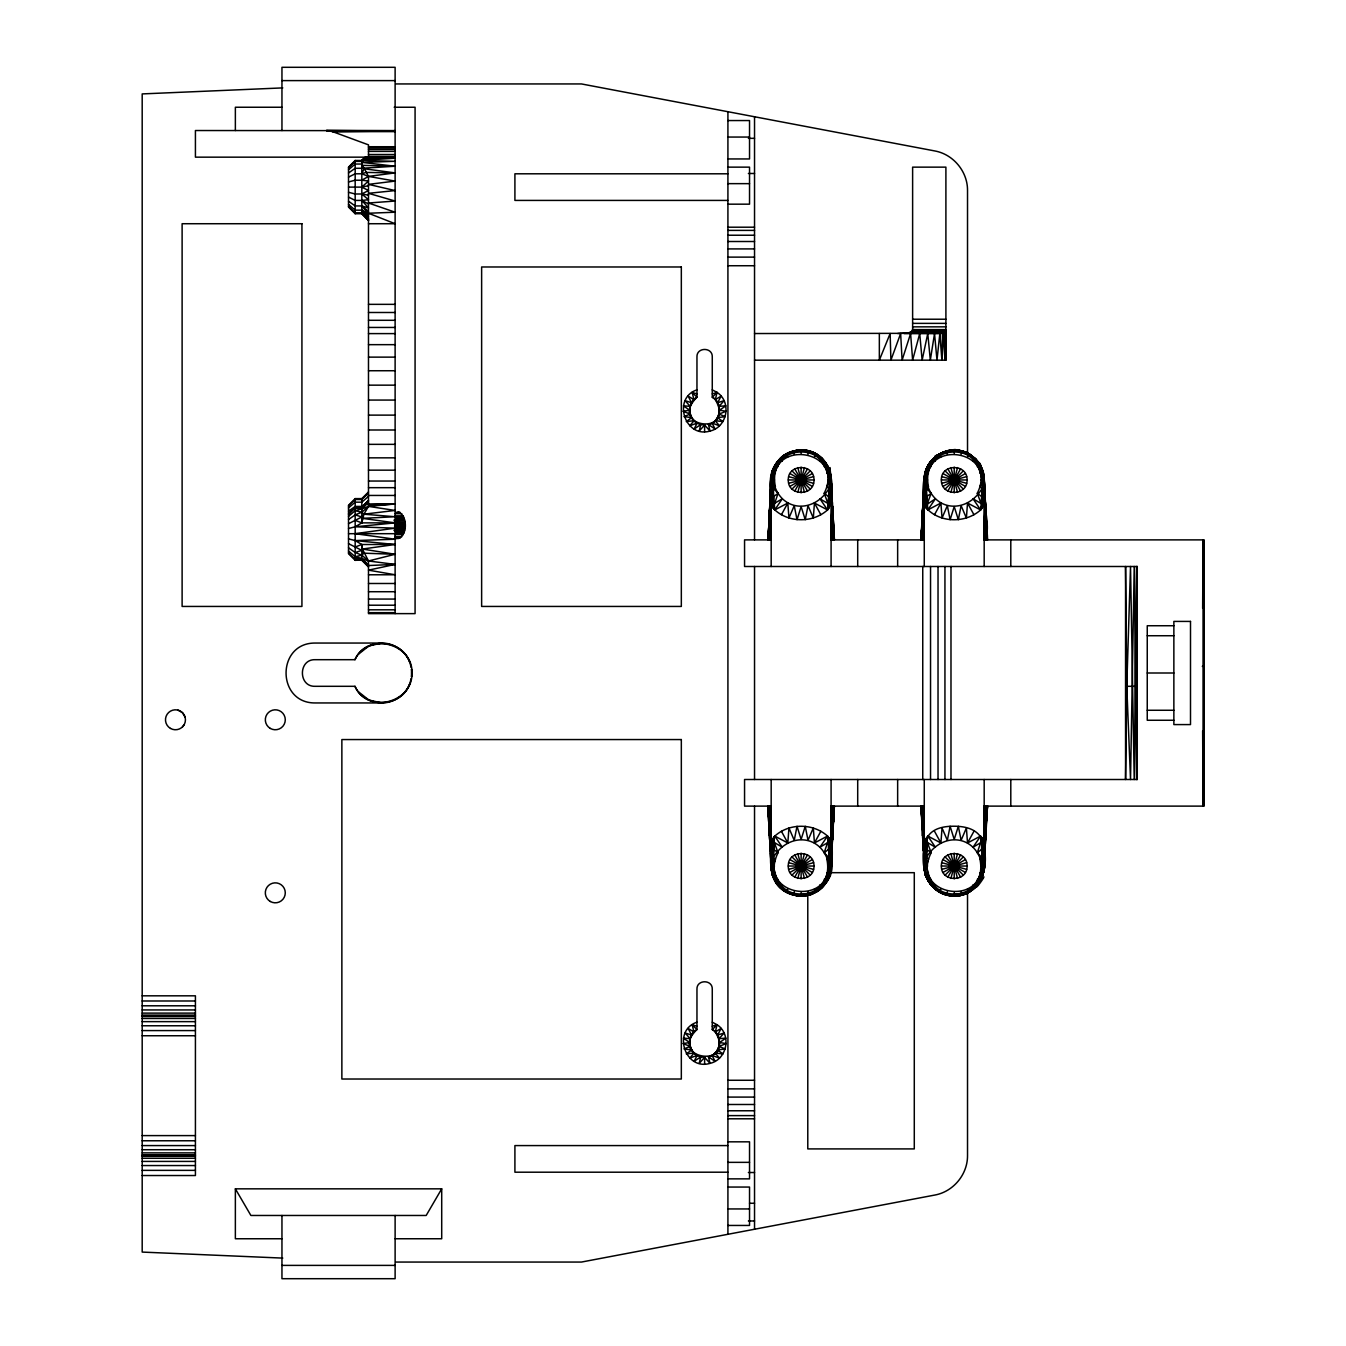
<?xml version="1.0" encoding="UTF-8"?>
<svg xmlns="http://www.w3.org/2000/svg" width="1346" height="1346" viewBox="0 0 1346 1346"><rect width="100%" height="100%" fill="white"/><g stroke="black" fill="none" stroke-linecap="round" stroke-linejoin="round"><path stroke-width="1.5" d="M769.929 843.555L771.174 806.119L744.557 806.119L744.557 779.502L1137.252 779.502L1137.252 566.498L744.557 566.498L744.557 539.881L771.174 539.881L771.174 532.478L768.263 538.938L769.996 500.88M923.507 852.927C921.051 871.754 930.641 895.275 952.312 895.83C972.586 897.9 987.19 877.424 984.582 858.529L984.178 806.119L1203.812 806.119L1203.812 539.881L984.178 539.881L985.423 502.445L985.423 538.316C991.733 524.772 980.09 496.96 984.178 479.967C984.919 459.693 961.902 444.012 943.294 452.088C910.199 467.432 929.413 512.069 921.774 539.174M831.912 836.068L831.037 867.665C829.624 857.402 834.402 844.901 827.538 836.068C812.698 822.726 788.083 822.995 773.815 837.027C769.441 852.994 767.523 875.119 780.781 888.007C793.13 900.003 815.272 897.933 825.182 883.868C839.349 860.986 826.713 831.374 833.578 806.742L832.686 837.313M768.684 539.174C775.75 513.331 760.827 479.799 780.781 457.993C791.751 447.511 810.528 447.478 821.481 457.993C834.335 471.016 834.301 494.487 827.538 509.932C812.715 523.258 788.15 523.005 773.866 509.024C768.566 500.089 772.368 488.935 771.191 479.126L771.174 480.657M985.003 836.068L984.128 867.665C988.301 840.813 980.931 824.879 950.108 826.309C922.666 827.908 922.532 846.23 924.315 867.665L923.844 858.529M985.02 499.013L987.375 539.881L984.077 477.544C979.165 460.096 978.845 459.373 984.077 477.544C982.832 488.093 987.51 500.88 980.628 509.932C965.654 523.443 939.878 523.173 926.233 507.997C922.229 498.727 925.173 488.127 924.315 478.335L925.156 505.591C922.044 480.926 927.747 444.214 961.734 451.903C985.373 458.162 985.053 485.906 983.337 505.44L982.647 504.498C983.892 483.382 982.513 452.172 954.213 451.97C924.618 452.458 923.087 487.151 926.957 509.024L926.216 479.967C931.802 511.547 966.327 514.778 982.008 488.632L983.287 479.967L982.277 507.879L983.287 479.967M772.419 873.722L771.393 843.269L772.015 840.56L772.688 841.502C771.46 862.618 772.84 893.828 801.122 894.03C830.734 893.542 832.249 858.849 828.396 836.976L829.136 866.033C823.55 834.453 789.025 831.222 773.344 857.368C766.194 878.08 787.578 900.491 808.643 894.097C832.467 887.872 831.794 860.027 830.196 840.409L830.196 866.033L829.573 858.361L824.189 852.708L829.102 838.003L830.196 866.033M774.573 470.764L774.589 466.86C778.24 459.81 784.785 454.191 792.474 452.037C777.551 454.898 769.744 471.167 770.854 485.283L768.684 539.881M833.578 539.881L830.987 477.544C827.672 445.694 832.888 499.551 830.246 505.44L829.573 504.498C830.802 483.382 829.422 452.172 801.122 451.97C771.527 452.458 770.013 487.151 773.866 509.024L773.126 479.967C778.711 511.547 813.236 514.778 828.917 488.632C836.068 467.92 814.683 445.509 793.602 451.903C769.777 458.128 770.467 485.973 772.066 505.591L772.066 479.967L772.688 487.639L778.072 493.292L773.142 507.997L772.066 479.967M928.471 880.89C922.515 868.456 924.315 853.835 925.106 840.56L925.779 841.502C924.551 862.618 925.93 893.828 954.213 894.03C983.825 893.542 985.339 858.849 981.486 836.976L982.227 866.033C976.641 834.453 942.116 831.222 926.435 857.368C919.284 878.08 940.669 900.491 961.734 894.097C985.558 887.872 984.885 860.027 983.287 840.409L983.287 866.033L982.664 858.361L977.28 852.708L982.193 838.003L983.287 866.033M979.955 465.11C987.274 479.731 983.775 495.665 980.628 509.932L967.522 503.034L966.394 518.008L961.111 505.692L958.335 519.691L954.213 506.601L950.108 519.691L947.332 505.692L942.049 518.008L940.904 503.034L927.815 509.932L927.377 503.488L931.163 493.292L925.779 487.639L925.156 479.967L925.156 505.591M1202.651 608.291L1203.055 539.881L1203.055 806.119L1202.651 731.013M986.668 538.938L986.282 520.498L987.089 539.41L984.582 536.6L986.063 513.936L983.152 472.227L980.157 464.993L975.396 458.801L970.13 454.595L969.372 455.47L962.44 451.953L969.154 454.628L975.53 459.457L980.443 465.867L983.438 473.506L980.628 465.884M1137.219 686.309L1136.495 779.502L1134.224 566.498L1130.522 779.502L1126.77 686.309L1125.559 566.498L1125.559 779.502L1126.77 686.309L1130.522 566.498L1134.224 779.502L1136.495 566.498L1137.219 686.309L1126.77 686.309M984.919 852.927C987.745 872.511 976.792 896.503 954.213 895.982C939.138 896.133 925.325 883.615 924.365 868.456L921.774 806.119M773.142 507.997L773.344 488.632L775.414 486.865C765.386 437.77 846.584 448.454 824.189 493.292L828.547 505.053L828.446 508.973L830.196 479.967C832.501 491.206 829.254 499.686 827.538 509.932L814.448 503.034L813.304 518.008L808.021 505.692L805.245 519.691L801.122 506.601L797.017 519.691L794.241 505.692L788.958 518.008L787.814 503.034L774.724 509.932L774.287 503.488L782.295 498.794L774.724 509.932M772.066 866.033L773.815 837.027L774.287 842.512L782.295 847.206L774.724 836.068C772.991 846.314 769.761 854.794 772.066 866.033L771.78 842.327L773.714 840.947L774.724 836.068L787.814 842.966L788.958 827.992L794.241 840.308L797.017 826.309L801.122 839.399L805.245 826.309L808.021 840.308L813.304 827.992L814.448 842.966L827.538 836.068L827.958 842.512L819.95 847.206L827.538 836.068M830.246 505.44L829.136 479.967L826.848 486.865L828.917 488.632L829.186 507.879L830.196 479.967M828.547 505.053C827.891 495.732 832.955 489.658 830.852 479.967L830.482 503.673L828.547 505.053L827.538 509.932L819.95 498.794L827.958 503.488L829.456 487L831.088 485.25M772.015 840.56L773.126 866.033L775.414 859.135L773.344 857.368L774.287 842.512L778.072 852.708C755.678 897.546 836.875 908.23 826.848 859.135L828.917 857.368L829.102 838.003M924.265 485.25L926.889 496.472L926.233 507.997L926.435 488.632L928.504 486.865C918.477 437.77 999.674 448.454 977.28 493.292L981.638 505.053L981.537 508.973L982.008 488.632L979.938 486.865L982.227 479.967L983.337 505.44M925.156 866.033L926.906 837.027L927.377 842.512L935.386 847.206L927.815 836.068C926.082 846.314 922.851 854.794 925.156 866.033L924.87 842.327L926.805 840.947L927.815 836.068L940.904 842.966L942.049 827.992L947.332 840.308L950.108 826.309L954.213 839.399L958.335 826.309L961.111 840.308L966.394 827.992L967.522 842.966L980.628 836.068L981.049 842.512L973.04 847.206L980.628 836.068M981.638 505.053C980.982 495.732 986.046 489.658 983.943 479.967L983.573 503.673L981.638 505.053L980.628 509.932L973.04 498.794L981.049 503.488L982.546 487L984.178 485.25M925.106 840.56L926.216 866.033L928.504 859.135L926.435 857.368L927.377 842.512L931.163 852.708C908.769 897.546 989.966 908.23 979.938 859.135L982.008 857.368L982.193 838.003M831.02 486.175L830.869 502.731L830.112 486.781M832.114 847.307L832.753 811.116L833.998 806.591L831.492 809.4L831.088 813.607L831.492 858.529C839.265 899.044 775.077 911.04 771.275 868.439L767.843 806.119C770.602 807.331 766.951 807.432 770.753 811.032L769.508 836.068L768.499 806.119L769.306 811.419M984.111 486.175L983.96 502.731L983.203 486.781M984.498 860.717L985.423 812.361L986.668 806.742L986.113 826.629L987.493 806.119L985.995 822.793M985.205 847.307L985.827 811.116L987.089 806.591L984.582 809.4L985.003 807.987M832.114 833.578L833.578 807.062M832.047 849.023L833.578 807.987M985.205 833.578L985.625 811.739L987.493 806.119L985.827 836.068M985.137 849.023L986.668 807.987M770.417 493.073L769.508 532.393L768.263 539.41L769.138 516.477M985.02 846.987L987.089 807.062M769.929 502.445L768.263 539.174L770.753 534.968L770.131 537.946M770.131 508.99L769.508 536.129L768.263 539.527L770.753 536.6L770.753 539.056L770.753 513.667L767.843 539.881L769.104 539.174M771.174 860.75L772.183 841.906M830.448 486.646L830.061 504.094M782.295 884.844L779.957 887.199C794.376 902.644 822.507 896.301 829.136 876.448C835.109 853.97 828.631 829.708 833.157 807.062L833.157 828.581L833.998 808.61L831.492 823.601L831.492 841.065L833.578 806.119M923.289 496.977L921.354 539.174L923.844 534.968L923.221 537.946L923.221 498.693L922.599 532.393L921.354 539.41L922.649 508.687M923.221 508.99L922.599 536.129L921.354 539.527L923.844 537.424L924.265 532.478L921.354 538.938L922.818 506.18M924.265 860.75L925.274 841.906M983.539 486.646L983.152 504.094M771.174 485.25L773.799 496.472L773.496 504.666C770.568 493.713 769.929 476.518 775.38 465.11M831.088 860.75L828.446 849.528L828.766 841.334C831.693 852.287 832.316 869.482 826.865 880.89C816.467 900.238 785.795 900.238 775.38 880.89M926.233 507.997L925.156 479.967M927.815 509.932L935.386 498.794L926.586 504.666L924.988 503.522L924.5 479.967L924.567 493.578L926.065 494.689M984.178 860.75L981.537 849.528L981.857 841.334C986.854 859.219 985.508 889.1 961.919 894.737M770.854 485.283L768.684 539.41L769.929 535.203L771.174 480.371L770.349 506.18M921.774 524.906L921.774 539.41L923.02 535.203L924.265 480.371L923.44 506.18M912.622 329.602L945.548 331.335L944.892 360.173L944.438 332.58L945.902 329.602L912.622 329.602L911.646 331.553L908.668 332.815L897.715 333.539M832.467 526.892L832.535 506.18L831.492 533.319L834.402 539.881L832.753 538.636L832.753 509.932L833.174 531.334L832.518 519.388M941.88 360.173L942.52 333.303L944.438 332.58L941.88 360.173L939.845 333.539L903.906 333.404L942.52 333.303L754.534 333.539M985.575 509.242L984.464 506.298L985.777 508.687L985.625 506.18L984.582 533.319C991.649 558.304 983.034 498.659 986.467 539.881L984.565 490.836M771.174 566.498L771.208 478.469L770.753 487.471L772.234 472.093L777.079 462.132M772.133 859.219L773.075 838.121C772.789 844.935 774.993 853.717 771.813 859.354M925.224 859.219L926.166 838.121C925.88 844.935 928.084 853.717 924.904 859.354M770.753 513.667L769.727 537.777L769.727 506.18M769.996 845.12L770.131 847.307L771.174 821.094L767.843 806.119L769.508 807.533L768.263 807.062L770.753 812.681L771.275 868.439L774.186 879.106L780.781 888.007M832.753 509.932L831.088 539.881L924.265 539.881L923.844 513.667L921.774 539.881M832.484 841.216L833.998 807.364M923.844 513.667L922.818 537.777M923.087 845.12L923.221 847.307L924.265 821.094L920.933 806.119L922.599 807.533L921.354 807.062L923.844 812.681L924.365 868.456L927.276 879.106L933.872 888.007M985.827 509.932L984.178 539.881L985.625 534.261L986.063 513.936M984.952 834.217L985.945 834.284L984.616 844.548L985.979 830.869L983.404 872.528L980.494 880.133L974.571 888.007M395.118 513.701L398.433 511.917C408.646 516.141 407.821 540.369 394.277 538.551M922.868 504.784L921.354 538.013L924.265 525.075L923.02 538.131L923.02 502.445M970.13 891.405C991.262 878.736 981.47 852.506 986.248 807.062L986.063 832.08L984.851 840.274M987.089 806.439L986.955 812.479L987.089 807.364M768.684 528.642L769.559 508.687M769.559 837.313L769.727 839.82L770.753 812.681M921.774 528.642L922.178 517.419L922.178 539.527L922.599 509.932M771.174 855.669L773.075 852.455L773.714 840.947M831.004 492.03L831.088 490.331M924.265 566.498L924.265 479.967C923.289 457.32 951.471 441.825 970.13 454.595L959.782 450.54M924.265 855.669L926.166 852.455L926.805 840.947M984.094 492.03L984.178 490.331M832.165 503.101L832.114 498.693C833.107 512.456 828.261 526.858 834.402 539.881L833.157 517.419L831.492 536.6L833.998 539.41L833.157 524.906L831.088 539.881L832.333 502.445L832.333 538.316L833.998 537.39L831.492 522.399L831.912 494.958L831.492 539.325L832.753 539.881M833.578 821.094L833.998 811.116M923.02 537.542L923.945 485.283M985.625 506.18L985.827 538.636L987.493 539.881L984.582 522.399L985.003 494.958L984.582 539.325L985.827 539.881M986.248 821.094L986.668 811.116M770.349 806.119L769.104 822.961L768.684 821.094L768.684 806.591L770.349 806.119L770.349 851.042L771.174 836.068L768.263 809.871L769.929 807.869L770.131 847.307M922.599 818.856L922.599 836.068L923.844 806.944L921.354 806.473L921.774 817.359L923.844 806.944M923.44 806.119L923.44 851.042L924.265 836.068L921.354 809.871L923.02 807.869L923.02 843.555L924.265 806.119L831.088 806.119L831.492 809.4L831.912 807.987M980.965 874.967L980.763 879.14L972.771 889.403L978.441 883.565L982.294 876.414C963.214 907.608 1000.633 855.905 973.781 887.485M985.995 811.554L986.248 806.119M923.844 487.471L924.315 478.335M833.544 821.716L833.998 806.439L831.492 810.494L832.114 807.836M921.354 532.393L922.717 514.895L920.933 539.881L922.178 539.174M770.804 513.381L769.626 514.895L770.551 498.256M834.402 539.881L831.088 479.967C828.715 435.095 762.694 444.55 771.022 489.927L771.881 483.988M831.121 851.665L831.761 840.274M832.518 826.612L834.402 806.119L831.492 808.307L831.088 806.119L831.492 812.681L833.998 807.062L832.535 839.82L832.535 807.533L831.088 821.094L831.492 823.601L832.753 807.364L832.753 836.068M821.481 888.007L827.538 880.116L830.061 873.773L834.402 806.119M920.933 539.881L924.365 477.544L927.276 466.894L930.153 462.132M923.878 494.083L923.188 506.584L923.894 503.354M924.332 485.755C924.096 475.609 926.216 465.245 933.872 457.993M981.318 875.556L980.763 879.14L982.967 874.008L983.892 857.368L983.169 862.87M830.331 865.899C831.374 876.397 824.896 886.223 815.928 891.203C820.101 894.737 840.341 859.337 824.543 883.666C821.211 886.829 820.051 889.622 816.315 891.691C796.024 905.135 765.891 884.776 771.998 860.885M985.625 807.533L984.178 821.094L984.582 841.065L986.753 815.71L986.568 818.957M986.668 806.119L986.45 818.839L987.493 806.119L984.582 808.307L984.178 806.119L984.582 812.681L987.493 806.119L984.582 823.601L985.003 813.607L985.827 807.364L985.625 839.82M801.122 451.465C805.631 448.42 812.227 452.239 817.039 454.595C797.926 441.269 768.633 458.347 771.477 481.599M921.354 534.261L923.844 500.561M924.567 481.599C922.599 465.548 938.465 448.016 954.213 451.465C966.192 447.444 980.982 461.123 983.404 473.472M817.039 891.405C800.685 902.039 777.231 892.364 772.217 873.739C774.926 884.086 783.759 892.432 793.972 894.955C797.169 895.813 802.839 895.78 795.89 894.501M959.782 895.46L969.44 891.725C951.572 903.166 925.526 889.605 924.365 868.456C924.584 882.892 941.577 898.724 954.213 894.535L965.772 893.508L972.805 889.42C953.288 906.716 918.51 886.627 925.089 860.885M833.982 813.926L832.417 834.503M832.535 836.96L833.124 829.523M923.844 812.681L922.818 839.82L922.649 837.313M768.28 532.074L769.172 523.224L768.499 539.881L769.306 534.581M767.843 539.881L769.357 527.817M986.012 815.171L986.938 806.119M770.097 839.416L770.635 834.318M831.105 858.748L831.475 855.164M923.541 836.017L923.878 851.917M983.421 865.899L984.195 858.748M939.845 333.539L936.984 360.173L934.528 333.539L930.322 360.173L927.764 333.539L922.128 360.173L919.722 333.539L912.622 360.173L910.603 333.539L902.106 360.173L900.642 333.539L890.901 360.173L890.143 333.539L879.342 360.173L879.342 333.539M984.111 863.341L982.967 874.008L984.077 868.456C983.169 878.13 977.465 886.93 969.187 891.961L967.522 889.083M832.451 829.893L833.309 822.473M832.703 823.197L833.763 814.296M348.513 528.524L355.176 526.791L361.822 522.871L363.908 514.189L368.484 506.399L368.484 176.41L361.822 164.044L363.958 158.458L368.484 157.162L368.484 144.863L332.529 131.622L326.489 130.528L395.118 130.663L195.422 130.528L195.422 157.162L395.118 157.162L365.977 157.516L361.822 161.385L355.176 161.385L348.513 167.829M772.066 505.591C769.491 485.67 768.701 457.337 793.383 451.045C841.957 442.481 831.105 504.817 831.492 533.319M788.285 479.967C787.662 463.478 814.599 463.478 813.977 479.967C814.599 496.472 787.662 496.472 788.285 479.967L813.977 479.967M788.285 866.033C787.662 849.528 814.599 849.528 813.977 866.033C814.599 882.522 787.662 882.522 788.285 866.033L813.977 866.033M924.988 503.522L924.483 502.714C922.33 484.055 923.272 457.825 945.565 452.037C916.34 463.663 957.729 445.576 956.114 450.372C969.002 451.011 980.393 461.257 983.455 473.523M941.376 479.967C940.753 463.478 967.69 463.478 967.067 479.967C967.69 496.472 940.753 496.472 941.376 479.967L967.067 479.967M941.376 866.033C940.753 849.528 967.69 849.528 967.067 866.033C967.69 882.522 940.753 882.522 941.376 866.033L967.067 866.033M769.929 537.542L770.753 500.561M924.685 485.956L925.24 482.003M831.492 812.681L832.333 807.684L832.333 843.555M831.29 848.821L832.165 842.899M984.582 812.681L985.423 807.684L985.423 843.555M984.666 846.853L985.255 842.899M831.525 844.548L832.4 838.81M832.602 818.368L833.174 814.667L832.232 815.02M986.668 539.881L985.205 498.693C986.181 512.456 981.352 526.858 987.493 539.881L984.582 535.506M769.626 514.895L770.619 508.687M773.967 470.578L774.589 466.86L780.562 458.885L788.924 452.677L784.264 455.285L785.963 455.47L777.719 462.334M831.525 501.452L831.946 499.013M814.448 889.083L816.097 891.961C825.906 886.105 831.912 874.749 831.02 863.341L830.028 873.907L825.182 883.868M832.265 845.12L831.037 859.286L830.196 840.409M921.926 539.881L922.767 525.95M831.29 497.179L831.71 494.924M985.205 807.836L984.582 810.494L987.493 806.119L984.582 814.852M772.385 471.992L771.275 477.561C772.066 468.677 777.113 460.416 784.668 455.688C780.63 453.165 766.143 483.298 774.202 467.264L772.2 472.278L774.169 467.264M925.459 471.992L924.365 477.544C925.173 466.776 932.929 457.825 942.351 453.265L933.569 458.818L929.884 462.704L925.291 472.278L929.884 462.704L927.158 467.281L933.653 458.885L937.758 455.688M771.157 492.283L771.881 488.682M923.406 502.411L924.13 499.063M696.959 389.852C671.957 398.13 684.828 438.695 710.032 431.04L708.467 424.562C720.934 421.786 723.408 403.245 712.27 397.221L712.27 356.841C712.64 346.999 696.589 346.999 696.959 356.841L696.959 397.221C666.859 427.658 736.481 436.76 715.332 399.627L717.082 392.409L712.27 389.852M696.959 1022.186C671.957 1030.447 684.828 1071.012 710.032 1063.357L708.467 1056.879C720.918 1054.12 723.408 1035.562 712.27 1029.539L712.27 989.159C712.64 979.333 696.589 979.333 696.959 989.159L696.959 1029.539C666.354 1059.453 737.154 1069.431 715.332 1031.945L717.082 1024.727L712.27 1022.186M984.464 837.666L985.356 834.251M411.018 667.347C408.915 653.5 395.657 642.9 381.793 643.052L315.233 643.052C276.351 642.648 276.351 703.352 315.233 702.949L381.793 702.949C395.657 703.1 408.915 692.5 411.018 678.653M797.808 492.384L804.454 467.567M808.021 454.258L808.879 451.045M793.383 894.955L794.241 891.742M797.808 878.433L804.454 853.616M950.899 492.384L957.544 467.567M961.111 454.258L961.969 451.045C978.273 455.2 986.668 472.833 983.892 488.632C983.876 477.813 983.32 465.649 974.571 457.993M946.474 894.955L947.332 891.742M950.899 878.433L957.544 853.616M348.513 172.995L355.176 168.284L361.822 168.284L362.579 160.073L395.118 158.239L365.977 157.516M802.99 450.91C815.188 450.187 827.672 460.854 830.364 473.523M956.064 450.91C965.671 450.304 975.042 457.371 980.393 465.884L969.473 454.258L975.833 459.306L980.443 465.867M832.114 538.164L833.998 534.884L831.492 504.935M831.492 814.852L833.998 806.742M985.205 538.164L986.955 533.521L987.375 539.881M925.291 472.278L927.259 467.264M961.969 451.045C946.507 446.805 929.346 456.715 925.291 472.227L928.504 473.085M925.51 472.278L928.471 465.11L933.199 458.952M348.513 538.854L355.176 540.587L361.822 544.507L362.411 549.033L361.822 550.379L355.176 552.516L348.513 547.805M830.819 497.936L830.701 486.495M771.426 848.064L771.561 859.505M983.909 497.936L983.791 486.495M924.517 848.064L924.652 859.505M831.492 537.693L833.998 538.636M770.349 808.223L768.684 817.359L768.263 806.473L769.508 806.591L769.104 828.581L770.753 809.4L768.263 806.591M829.203 876.414L824.997 883.464L820.69 887.485M704.614 431.713L704.614 425.067L699.213 431.04L700.761 424.562C690.111 422.072 685.854 407.215 693.93 399.594L692.147 392.409L696.959 397.221C687.352 402.538 687.453 417.849 697.127 423.048L694.149 429.021L700.761 424.562L704.614 425.067L710.032 431.04C727.311 427.254 731.921 402.05 717.082 392.409L712.27 393.907M769.508 539.881L770.753 539.056M770.131 808.054L768.684 813.607L768.263 811.739L770.753 845.439M922.599 539.881L923.844 539.056M704.614 1064.047L704.614 1057.384L699.213 1063.357L700.761 1056.879C690.044 1054.423 685.871 1039.549 693.93 1031.928L692.147 1024.727L696.959 1029.539C687.352 1034.872 687.453 1050.166 697.127 1055.382L694.149 1061.338L700.761 1056.879L704.614 1057.384L710.032 1063.357C727.311 1059.588 731.921 1034.384 717.082 1024.727L712.27 1026.224M831.492 808.307L832.753 806.119M984.582 808.307L985.827 806.119M809.35 451.953L812.631 452.593L806.691 450.54M952.295 450.153L947.029 450.96L956.131 450.153L965.822 452.424M945.498 894.114L937.809 890.244L929.8 883.296L942.065 893.239L933.3 887.334L927.125 878.719L925.274 873.705L930.153 883.212L937.422 890.665L947.062 894.955L952.312 895.83L965.805 893.559L962.373 893.845M781.42 514.71L787.814 503.034M934.511 514.71L940.904 503.034M814.448 842.966L820.841 831.29M967.522 842.966L973.932 831.29M409.588 684.189C401.243 707.71 364.951 708.905 354.974 686.309L315.233 686.309C298.139 686.965 298.139 659.035 315.233 659.691L354.974 659.691C367.795 630.063 417.26 644.549 411.506 676.819L411.506 669.181C417.109 701.165 368.081 716.274 354.974 686.309M794.712 491.105L807.55 468.845M814.448 456.917L816.097 454.039M947.803 491.105L960.64 468.845M967.522 456.917L969.187 454.039M786.148 891.961L787.814 889.083M794.712 877.155L807.55 854.895M939.239 891.961L940.904 889.083M947.803 877.155L960.64 854.895M441.707 1188.838L426.177 1215.472L250.894 1215.472L235.365 1188.838L441.707 1188.838L441.707 1238.757L395.118 1238.757M775.094 465.766L780.142 458.65L782.295 461.156M775.145 465.766L780.781 457.993M816.315 891.691C820.151 891.675 832.08 874.227 824.543 883.666M927.158 467.281L934.646 458.515M354.974 659.691C365.086 637.213 401.226 638.324 409.588 661.811M819.277 889.05L825.317 883.565L816.147 891.506L822.524 886.61L827.504 880.116M952.345 895.443L947.163 894.669L956.097 895.443L969.406 891.691L975.783 886.678L980.595 880.116M770.131 498.693L769.929 538.131L771.174 525.075L768.263 538.013L769.508 509.932L768.684 539.41M772.015 854.71L771.022 856.073C770.619 867.85 772.957 887.115 785.963 890.53C777.652 889.033 764.831 859.539 777.079 883.868M395.118 158.239L363.958 158.458L361.822 161.385L365.961 157.162L361.822 160.477L355.176 160.477L348.513 167.14L348.513 207.082L355.176 213.728L361.822 213.728L368.484 219.852L361.822 212.819L355.176 212.819L348.513 206.392M182.518 726.84L184.099 724.771M975.783 886.678L965.452 892.903L972.771 889.403L978.273 883.531L969.238 891.506L962.44 893.963M978.407 883.565L972.367 889.05M368.484 503.976L395.118 503.976L368.484 506.399L361.822 508.906L355.176 507.98L361.822 507.341L368.484 500.561L361.822 507.24L355.176 507.98L348.513 514.408M365.153 157.162L361.822 160.477L361.822 213.728L368.484 220.357M368.484 491.963L361.822 498.609L355.176 498.609L348.513 505.272L348.513 553.66L355.176 560.306L361.822 560.138L368.484 564.916L361.822 558.472L355.176 556.739L348.513 550.985M348.513 513.718L355.176 507.072L361.822 507.24L368.484 502.462L361.822 508.906L355.176 510.639L348.513 516.393M792.037 489.052L810.208 470.898M819.95 461.156L822.305 458.801M945.128 489.052L963.299 470.898M973.04 461.156L975.396 458.801M792.037 875.102L810.208 856.948M933.03 887.199L935.386 884.844M945.128 875.102L963.299 856.948M717.082 392.409L712.27 397.221C723.458 403.278 720.901 421.769 708.467 424.562L715.096 429.021L712.068 423.081L719.487 425.79L715.163 420.709L722.953 421.567L717.553 417.647L725.242 416.621L719.05 414.063L726.217 411.27L719.588 410.21L725.831 405.819L719.117 406.341L724.081 400.654L717.67 402.74L721.103 396.094L715.332 399.627M717.082 1024.727L712.27 1029.539C723.458 1035.612 720.884 1054.086 708.467 1056.879L715.096 1061.338L712.068 1055.399L719.487 1058.124L715.163 1053.043L722.953 1053.901L717.553 1049.964L725.242 1048.955L719.05 1046.38L726.217 1043.587L719.588 1042.527L725.831 1038.153L719.117 1038.658L724.081 1032.988L717.67 1035.057L721.103 1028.411L715.332 1031.945M358.558 654.106L368.922 645.945L381.793 643.052M348.513 519.573L355.176 514.862L361.822 516.999L362.411 518.345L395.118 522.871L361.822 522.871L361.822 507.24L368.484 500.83M348.513 505.945L355.176 499.517L361.822 499.517L368.484 493.09M363.958 158.458L361.822 160.477L395.118 161.301L362.091 162.395L395.118 166.231L361.822 168.284M816.248 454.376L827.538 465.884L830.331 473.472L825.031 462.519L816.383 454.258C824.526 459.188 829.742 468.206 830.987 477.544C830.129 468.072 824.324 459.306 816.063 454.628C825.855 459.289 831.996 471.386 831.02 482.659L829.086 469.552L821.481 457.993M972.418 456.917C991.733 474.381 967.438 451.045 965.553 452.879M348.513 552.97L355.176 559.398L361.822 558.472L368.484 560.979L395.118 554.266L363.908 553.189L361.822 555.141L355.176 556.739M348.513 169.815L355.176 164.044L361.822 164.044M348.513 507.947L355.176 502.176L361.822 502.176L368.484 496.422M956.114 450.372L960.909 451.432L952.345 450.742L942.116 452.845L937.489 455.385L929.783 462.704L937.674 455.604M780.108 458.952C791.297 447.629 810.965 447.629 822.154 458.952M773.799 496.472L778.072 493.292M926.889 496.472L931.163 493.292M824.189 852.708L828.446 849.528M977.28 852.708L981.537 849.528M780.276 458.7L789.261 453.265M348.513 511.11L355.176 506.416L361.822 506.416L368.484 501.705M790.001 486.394L812.261 473.556M824.189 466.658L827.067 464.993M943.092 486.394L965.351 473.556M977.28 466.658L980.157 464.993M775.195 881.007L778.072 879.342M790.001 872.444L812.261 859.606M928.286 881.007L931.163 879.342M943.092 872.444L965.351 859.606M348.513 181.946L355.176 180.213L361.822 180.213L368.484 176.41L395.118 172.894L364.026 168.738L361.822 173.802L355.176 173.802L348.513 177.117M769.508 807.987L768.263 807.987M922.599 807.987L921.354 807.987M806.691 895.46L812.715 893.559L809.299 893.845M348.513 523.712L361.822 516.999L363.908 514.189L395.118 510.437L368.484 506.399L361.822 512.237L355.176 514.862M785.223 454.595L795.57 450.54M938.297 454.595L948.661 450.54M812.059 893.912L816.349 891.725M784.398 455.385L792.508 452.155M937.489 455.385L945.599 452.155M921.791 531.552L922.935 531.047M939.357 454.225L946.524 451.263M820.69 458.515L825.367 462.435L816.063 454.628M978.121 462.519L973.781 458.515M933.266 887.351L934.646 887.485M348.513 543.666L355.176 546.998L361.822 544.507L395.118 544.507L362.411 549.033L368.484 560.979L368.484 613.625L415.073 613.625L415.073 107.243L394.176 107.243M832.753 538.636L833.998 538.938M985.827 538.636L987.089 538.938M697.161 423.081L689.741 425.79L694.065 420.709L686.292 421.567L691.693 417.647L684.004 416.621L690.178 414.063L683.011 411.27L689.64 410.21L683.415 405.819L690.111 406.341L685.148 400.654L691.575 402.74L688.126 396.094L693.897 399.627M697.161 1055.399L689.741 1058.124L694.065 1053.043L686.292 1053.901L691.693 1049.964L684.004 1048.955L690.178 1046.38L683.011 1043.587L689.64 1042.527L683.415 1038.153L690.111 1038.658L685.148 1032.988L691.575 1035.057L688.126 1028.411L693.897 1031.945M776.743 883.296L788.975 893.239L777.719 883.666M965.772 893.508L956.131 895.83L948.98 894.501M799.255 895.443C785.492 892.97 809.804 897.883 812.715 893.559M826.848 473.085L829.843 472.278M788.722 483.298L813.539 476.652M941.813 483.298L966.63 476.652M979.938 473.085L983.152 472.227L984.464 488.8M775.414 872.915L772.2 873.773L771.275 868.439L772.385 874.008M788.722 869.348L813.539 862.702M952.312 895.746C939.929 894.955 928.706 885.651 925.358 873.756L928.504 872.915M941.813 869.348L966.63 862.702M812.681 893.508L803.04 895.83M809.35 893.963L812.547 893.256L807.869 894.737L801.122 894.535M355.176 552.516L361.822 555.141L368.484 560.979L395.118 564.411L368.484 570.149L395.118 574.776L368.484 574.776M368.484 185.731L361.822 187.111L348.513 187.111M985.945 511.716C982.917 508.283 986.921 508.334 986.029 513.936M812.479 452.879L803.04 450.153L788.924 452.677L799.255 450.742L807.819 451.432L803.024 450.372M799.238 450.372L793.938 450.96L799.221 450.153M952.345 450.742L947.214 451.499L952.329 450.372M956.064 894.989L961.078 895.09L956.097 895.443M799.272 450.91L794.157 451.65M395.118 522.871L355.176 526.791L395.118 528.154L355.176 533.689L395.118 539.224L355.176 540.587L395.118 544.507M368.484 505.591L395.118 503.976L368.484 504.784M362.411 518.345L395.118 516.746L363.908 514.189L361.822 512.237L355.176 510.639M282.795 87.894L142.188 93.917L142.188 1252.083L282.795 1258.106M368.484 566.548L361.822 560.037L355.176 560.306L355.176 507.072L361.822 507.341M368.484 565.539L395.118 564.411M394.21 520.448L404.591 520.145L394.21 519.859M394.563 523.813L405.045 523.493L394.563 523.19M394.563 527.295L405.045 526.976L394.563 526.656M394.21 530.627L404.591 530.324L394.21 530.021M754.534 360.173L945.902 360.173L945.548 331.335L910.418 332.277L944.438 332.58L908.668 332.815L942.52 333.303M395.539 517.352L403.716 517.133L395.539 516.931M395.539 533.538L403.716 533.336L395.539 533.117M911.646 331.553L945.548 331.335M281.953 80.609L395.118 80.609M395.976 83.94L581.472 83.94L935.033 150.988C953.405 154.42 967.572 171.548 967.522 190.223L967.522 454.712M281.953 107.243L235.365 107.243L235.365 130.528M727.917 120.551L749.537 120.551L749.537 158.946L727.917 158.946M395.118 131.622L332.529 131.622L395.118 131.016L326.489 130.528M727.917 137.056L749.537 137.056M748.393 138.335L754.534 138.335M368.484 146.731L395.118 146.731M368.484 147.892L395.118 147.892M368.484 149.456L395.118 149.456M368.484 151.391L395.118 151.391M368.484 154.521L395.118 154.521M368.484 156.472L395.118 156.472M727.917 167.14L749.537 167.14L749.537 204.171L727.917 204.171M748.393 173.483L754.534 173.483M727.917 173.802L514.912 173.802L514.912 200.419L727.917 200.419M727.917 183.645L749.537 183.645M368.484 223.722L395.118 223.722L368.484 213.24L395.118 212.214L368.484 203.01L395.118 201.042L368.484 193.319L395.118 190.577L368.484 184.368L395.118 181.087L368.484 176.41L361.822 173.802L366.028 172.423L395.118 172.894M727.917 227.205L754.534 227.205M727.917 230.385L754.534 230.385M727.917 235.23L754.534 235.23M727.917 241.506L754.534 241.506M727.917 248.909L754.534 248.909M727.917 257.12L754.534 257.12M727.917 265.734L754.534 265.734M368.484 304.347L395.118 304.347M368.484 312.491L395.118 312.491M912.622 319.221L945.902 319.221M368.484 320.298L395.118 320.298M912.622 323.377L945.902 323.377M912.622 326.842L945.902 326.842M368.484 327.448L395.118 327.448M368.484 333.606L395.118 333.606M368.484 344.66L395.118 344.66M368.484 357.127L395.118 357.127M368.484 370.739L395.118 370.739M368.484 385.158L395.118 385.158M368.484 400.065L395.118 400.065M368.484 415.123L395.118 415.123M368.484 429.997L395.118 429.997M368.484 444.348L395.118 444.348M368.484 457.842L395.118 457.842M368.484 470.158L395.118 470.158M771.174 479.967L774.505 479.967M827.756 479.967L831.088 479.967L831.088 566.498M924.265 479.967L927.596 479.967M980.847 479.967L984.178 479.967L984.178 566.498M368.484 481.044L395.118 481.044M368.484 487.673L395.118 487.673M368.484 495.446L395.118 495.446M396.027 512.372L400.166 512.372M395.623 513.701L401.764 513.701M394.748 515.821L403.144 515.821M395.96 518.58L404.204 518.58M394.428 521.794L404.86 521.794M394.614 525.243L405.096 525.243M394.428 528.675L404.86 528.675M395.96 531.889L404.204 531.889M348.513 533.689L395.118 533.689M394.748 534.648L403.144 534.648M395.623 536.768L401.764 536.768M396.027 538.097L400.166 538.097M368.484 583.491L395.118 583.491M368.484 591.718L395.118 591.718M368.484 599.071L395.118 599.071M368.484 605.212L395.118 605.212M368.484 609.805L395.118 609.805M368.484 612.666L395.118 612.666M1173.863 625.739L1147.246 625.739L1147.246 720.261L1173.863 720.261M1147.246 635.733L1173.863 635.733M1202.298 666.337L1203.778 666.337M1147.246 673L1173.863 673M1147.246 710.267L1173.863 710.267M774.505 866.033L771.174 866.033L767.843 806.119L768.701 814.448M827.756 866.033L831.088 866.033L831.088 779.502M927.596 866.033L924.265 866.033L920.933 806.119L922.717 831.105M980.847 866.033L984.178 866.033L984.178 779.502M830.751 872.679L914.287 872.679L914.287 1148.912L807.785 1148.912L807.785 893.609M142.188 995.821L195.422 995.821L195.422 1175.529L142.188 1175.529M142.188 1000.987L195.422 1000.987M142.188 1005.798L195.422 1005.798M142.188 1009.937L195.422 1009.937M142.188 1013.117L195.422 1013.117M142.188 1015.103L195.422 1015.103M142.188 1015.793L195.422 1015.793M142.188 1016.466L195.422 1016.466M142.188 1018.468L195.422 1018.468M142.188 1021.631L195.422 1021.631M142.188 1025.77L195.422 1025.77M142.188 1030.582L195.422 1030.582M142.188 1035.747L195.422 1035.747M727.917 1080.266L754.534 1080.266M727.917 1088.88L754.534 1088.88M727.917 1097.091L754.534 1097.091M727.917 1104.494L754.534 1104.494M727.917 1110.77L754.534 1110.77M727.917 1115.615L754.534 1115.615M727.917 1118.795L754.534 1118.795M142.188 1135.603L195.422 1135.603M142.188 1140.769L195.422 1140.769M727.917 1141.829L749.537 1141.829L749.537 1178.86L727.917 1178.86M142.188 1145.581L195.422 1145.581M727.917 1145.581L514.912 1145.581L514.912 1172.198L727.917 1172.198M142.188 1149.72L195.422 1149.72M142.188 1152.883L195.422 1152.883M142.188 1154.885L195.422 1154.885M142.188 1155.558L195.422 1155.558M142.188 1156.248L195.422 1156.248M142.188 1158.233L195.422 1158.233M142.188 1161.413L195.422 1161.413M727.917 1162.355L749.537 1162.355M142.188 1165.552L195.422 1165.552M142.188 1170.364L195.422 1170.364M748.393 1172.517L754.534 1172.517M727.917 1187.054L749.537 1187.054L749.537 1225.449L727.917 1225.449M749.537 1203.274L754.534 1203.274M727.917 1208.944L749.537 1208.944M748.393 1220.973L754.534 1220.973M281.953 1238.757L235.365 1238.757L235.365 1188.838M395.976 1262.06L581.472 1262.06L935.033 1195.012C953.405 1191.58 967.572 1174.452 967.522 1155.777L967.522 891.288M281.953 1265.391L395.118 1265.391M362.646 165.356L395.118 166.231M985.928 832.08L985.827 826.091M361.822 560.037L355.176 559.398L361.822 560.138L368.484 566.817L361.822 560.037L361.822 544.507M381.793 702.949L368.922 700.055L358.558 691.894M361.822 180.213L368.484 181.003L361.822 187.111L368.484 190.493L361.822 193.992L355.176 193.992L348.513 192.276M954.213 450.254L961.919 451.263M954.213 895.746L946.524 894.737L939.357 891.775L933.199 887.048M799.221 895.746C789.412 894.804 779.805 889.05 775.111 880.25L777.063 883.212M362.411 549.033L395.118 554.266M368.484 195.187L361.822 193.992L368.484 199.713L361.822 200.419L355.176 200.419L348.513 197.088M956.081 450.742L960.876 451.583M802.99 450.742L807.785 451.583M398.433 538.551L395.118 536.768M941.813 476.652L966.63 483.298M772.2 472.227L775.414 473.085M788.722 476.652L813.539 483.298M941.813 862.702L966.63 869.348M979.938 872.915C989.091 876.633 981.756 845.187 983.287 840.409M788.722 862.702L813.539 869.348M826.848 872.915L830.061 873.773M982.176 469.552L977.633 462.334M948.661 895.46L938.297 891.405M795.57 895.46L785.223 891.405M692.147 392.409L696.959 393.907M692.147 1024.727L696.959 1026.224M962.407 452.071L965.486 453.013M792.424 894.114L780.209 887.334L776.878 883.279M985.003 538.938L986.753 530.29L986.248 524.906M831.912 538.938L833.578 529.903L833.998 539.561M355.176 520.38L361.822 522.871M178.042 710.133L182.518 712.724L185.109 717.199M921.791 814.448L922.935 814.953M355.176 546.998L361.822 550.379L363.908 553.189M772.974 494.689L771.224 493.057L771.208 486.714L771.897 503.522M982.361 851.311L984.128 852.943L984.128 859.286L983.438 842.478M829.271 851.311L831.037 852.943L830.347 842.478M937.809 890.244L942.385 892.667M368.484 203.969L361.822 200.419L368.484 207.89L361.822 205.938L355.176 205.938L348.513 201.227M928.286 464.993L931.163 466.658M943.092 473.556L965.351 486.394M775.195 464.993L778.072 466.658M790.001 473.556L812.261 486.394M943.092 859.606L965.351 872.444M977.28 879.342L980.157 881.007M790.001 859.606L812.261 872.444M824.189 879.342L827.067 881.007M977.28 493.292L981.537 496.472M824.189 493.292L828.446 496.472M926.889 849.528L931.163 852.708M773.799 849.528L778.072 852.708M984.582 537.693L987.089 538.636M365.153 215.343L361.822 212.819L368.484 220.206L361.822 212.819L366.819 216.672M368.484 211.389L361.822 205.938L368.484 214.384L361.822 210.161L355.176 210.161L348.513 204.407M923.44 808.223L922.178 822.961L921.774 806.591L923.844 811.032M819.327 456.917L825.031 462.519M937.59 890.514C929.968 885.668 917.316 861.154 930.809 883.666M368.484 219.364L361.822 212.819L368.484 218.658L361.822 210.161L368.484 216.824M933.03 458.801L935.386 461.156M945.128 470.898L963.299 489.052M792.037 470.898L810.208 489.052M945.128 856.948L963.299 875.102M973.04 884.844L975.396 887.199M792.037 856.948L810.208 875.102M819.95 884.844L822.305 887.199M770.804 832.619L769.626 831.105L770.551 847.744M824.543 462.334L829.086 469.552M831.492 535.506L833.998 539.258L833.157 517.419M924.567 493.578L924.298 486.714L924.652 503.068L924.517 487M978.273 462.132L983.152 472.227M825.182 462.132L830.061 472.227M939.239 454.039L940.904 456.917M947.803 468.845L960.64 491.105M786.148 454.039L787.814 456.917M794.712 468.845L807.55 491.105M947.803 854.895L960.64 877.155M794.712 854.895L807.55 877.155M967.522 503.034L973.932 514.71M814.448 503.034L820.841 514.71M934.511 831.29L940.904 842.966M781.42 831.29L787.814 842.966M983.96 843.286L983.943 866.033L983.96 843.286L984.128 852.943M771.393 502.714L771.409 479.967L771.393 502.714L771.224 493.057M984.851 505.726L985.777 508.687M774.186 879.106L771.174 866.033L771.174 779.502M807.953 895.023L803.007 895.443M830.331 473.472L829.876 471.992L830.331 480.101M984.464 506.298L985.592 511.749L984.683 509.04M946.474 451.045L947.332 454.258M950.899 467.567L957.544 492.384M950.899 853.616L957.544 878.433M961.111 891.742L961.969 894.955M793.383 451.045L794.241 454.258M797.808 467.567L804.454 492.384M797.808 853.616L804.454 878.433M808.021 891.742L808.879 894.955M773.967 875.422L774.589 879.14L774.573 875.237M981.318 470.444L980.763 466.86L980.965 471.033M925.291 873.773L924.265 866.033L924.265 779.502M925.459 874.008L924.332 860.245M983.421 858.664L982.462 841.671M925.022 487.336L925.964 504.329M830.331 858.664L829.388 841.671M771.931 487.336L772.873 504.329M923.844 845.439L921.354 811.739L921.774 813.607L923.221 808.054L923.221 847.307M984.582 487.471L984.128 478.335L984.919 493.073M986.5 526.252L986.753 530.29M987.039 539.881L985.911 518.042M831.492 487.471L831.037 478.335L831.828 493.073M770.417 852.927L771.224 867.665L770.753 858.529M983.573 503.673L982.967 486.882M924.87 842.327L925.476 859.118M831.138 484.711L832.4 507.19M832.501 509.225L833.763 531.704M831.121 494.335L831.761 505.726M830.482 503.673L829.876 486.882M771.78 842.327L772.385 859.118M830.835 859L830.701 842.933L830.852 866.033L830.869 843.286M830.785 852.422L831.088 866.033M924.332 853.97L924.45 859.673M771.241 853.97L771.359 859.673M924.315 493.057L924.483 502.714M831.407 485.283L831.475 490.836M983.876 852.422L983.926 859M771.426 487L771.477 493.578M1203.812 539.881L1203.812 806.119M1137.252 566.498L1137.252 779.502M1010.796 539.881L1010.796 566.498M1010.796 779.502L1010.796 806.119M985.003 806.591L985.003 851.042M984.582 504.935L984.582 533.319M954.213 450.018L954.213 453.35M954.213 467.129L954.213 492.821M954.213 853.179L954.213 878.871M954.213 892.65L954.213 895.982M950.983 566.498L950.983 779.502M945.902 360.173L945.902 167.14L912.622 167.14L912.622 331.469M944.942 566.498L944.942 779.502M938.027 566.498L938.027 779.502M930.54 566.498L930.54 779.502M923.44 494.958L923.44 539.881M922.75 566.498L922.75 779.502M922.599 806.119L922.599 836.068M897.647 539.881L897.647 566.498M897.647 779.502L897.647 806.119M857.705 539.881L857.705 566.498M857.705 779.502L857.705 806.119M832.535 506.18L832.535 538.467M831.912 806.591L831.912 851.042M801.122 450.018L801.122 453.35M801.122 467.129L801.122 492.821M801.122 853.179L801.122 878.871M801.122 892.65L801.122 895.982M770.753 806.944L770.753 811.032M770.349 494.958L770.349 539.881M769.727 808.223L769.727 839.82M769.508 806.119L769.508 836.068M769.104 517.419L769.104 539.527M754.534 116.766L754.534 539.881M754.534 566.498L754.534 779.502M754.534 806.119L754.534 1229.235M727.917 111.718L727.917 1234.282M395.118 613.625L395.118 67.3L281.953 67.3L281.953 130.528M395.118 1215.472L395.118 1278.7L281.953 1278.7L281.953 1215.472M361.822 498.609L361.822 506.416M355.176 160.477L355.176 213.728M355.176 498.609L355.176 506.416M923.02 815.474L922.178 828.581L922.178 806.473L923.844 809.4L923.02 815.474M830.347 872.511L827.268 880.116L830.347 872.511M983.438 872.511L980.359 880.116L983.438 872.511M301.925 223.722L182.114 223.722L182.114 606.44L301.925 606.44L301.925 223.722M681.328 266.979L481.632 266.979L481.632 606.44L681.328 606.44L681.328 266.979M1190.503 621.415L1173.863 621.415L1173.863 724.585L1190.503 724.585L1190.503 621.415M681.328 739.56L341.867 739.56L341.867 1079.021L681.328 1079.021L681.328 739.56M774.236 878.736L772.268 873.756L774.118 878.736M270.31 901.483A9.977 9.977 0 0 0 285.285 892.835A9.977 9.977 0 0 0 270.31 884.187A9.977 9.977 0 0 0 270.31 901.483M170.471 728.422A9.977 9.977 0 0 0 185.445 719.79A9.977 9.977 0 0 0 170.471 711.142A9.977 9.977 0 0 0 170.471 728.422M270.31 728.422A9.977 9.977 0 0 0 285.285 719.79A9.977 9.977 0 0 0 270.31 711.142A9.977 9.977 0 0 0 270.31 728.422"/></g></svg>
